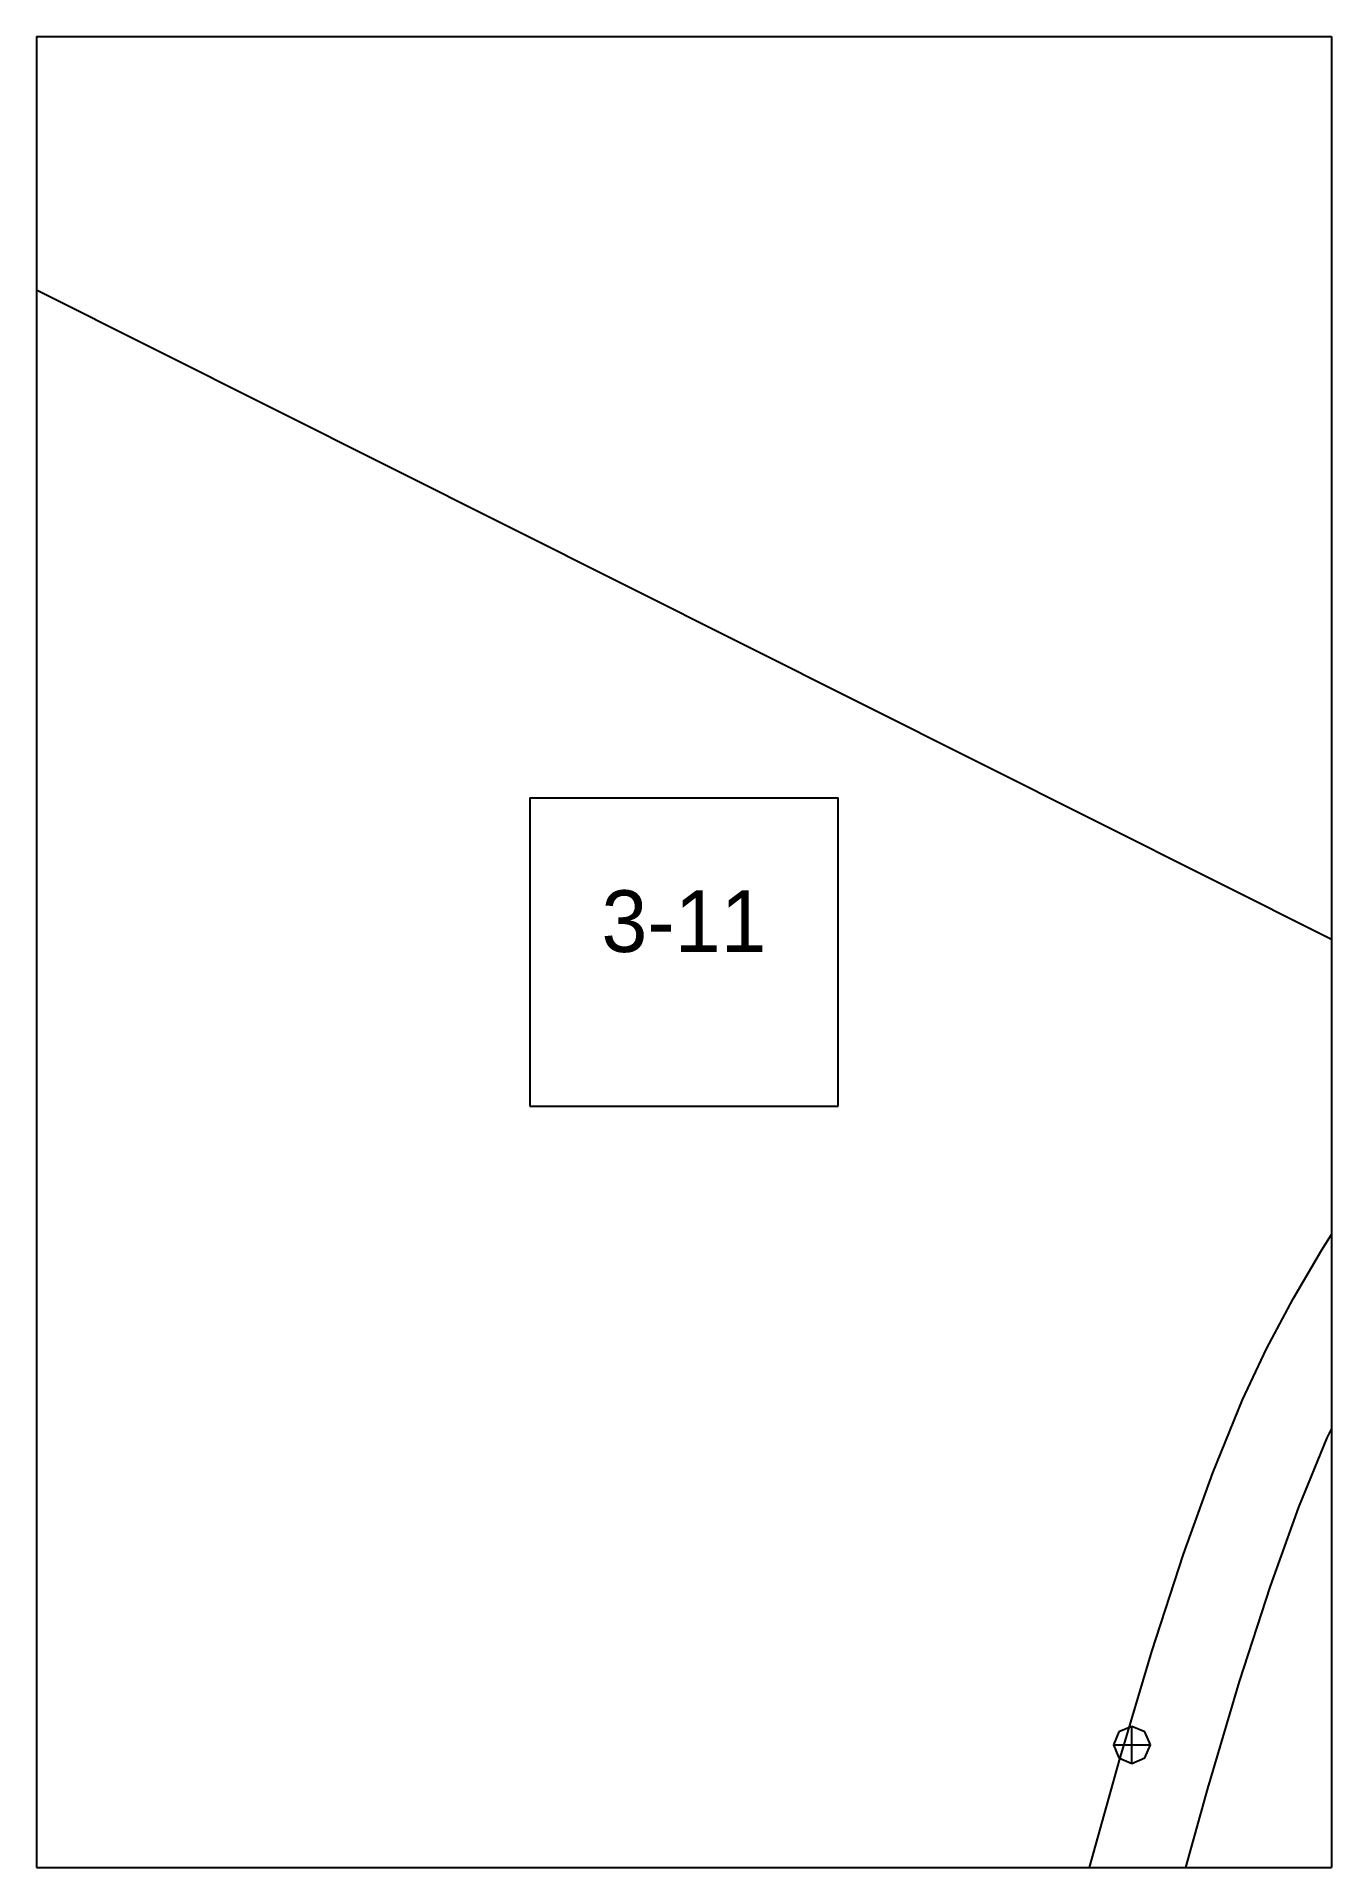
# Paper-space layout 'Plan 3-11' of a CAD drawing. Header units: metres, sheet in millimetres. Extents: x 0 to 210, y 0 to 297.
# The model-space entities are those that its viewports show. They can reach past a viewport. Long polylines and large blocks are cut down to what shows.
import ezdxf
from ezdxf.enums import TextEntityAlignment as Align

# ---------------------------------------------------------------- set-up
doc = ezdxf.new("R2010")
doc.units = ezdxf.units.M
for name, color, linetype in [('default', 7, 'Continuous'), ('TEXTLAYER', 7, 'Continuous'), ('VIEWPORTS', 7, 'Continuous')]:
    doc.layers.add(name, color=color, linetype=linetype)

msp = doc.modelspace()

# ---------------------------------------------------------------- linework, layer by layer
at = {"color": 9}
for p, q in [((2100, -297), (2100, -594)), ((2100, -297), (2100, -594)), ((2310, -297), (2310, -594)), ((2310, -297), (2310, -594)), ((1890, -594), (2100, -594)), ((1890, -594), (2100, -594)), ((2100, -594), (2310, -594)), ((2100, -594), (2100, -891)), ((2100, -594), (2310, -594)), ((2100, -594), (2100, -891)), ((2310, -594), (2520, -594)), ((2310, -594), (2310, -891)), ((2310, -594), (2520, -594)), ((2310, -594), (2310, -891)), ((2180, -717.5), (2230, -717.5)), ((2180, -717.5), (2180, -767.5)), ((2230, -767.5), (2230, -717.5)), ((2180, -767.5), (2230, -767.5)), ((1890, -891), (2100, -891)), ((1890, -891), (2100, -891)), ((2100, -891), (2310, -891)), ((2100, -891), (2100, -1188)), ((2100, -891), (2310, -891)), ((2100, -891), (2100, -1188)), ((2310, -891), (2520, -891)), ((2310, -891), (2310, -1188)), ((2310, -891), (2520, -891)), ((2310, -891), (2310, -1188))]:
    msp.add_line(p, q, dxfattribs=at)
at = {"layer": 'default', "color": 7, "linetype": 'Continuous'}
for p, q in [((2039.06, -604.51), (2334.28, -752.6)), ((2308.43, -790.81), (2313.32, -783)), ((2303.79, -798.75), (2308.43, -790.81)), ((2299.48, -806.85), (2303.79, -798.75)), ((2295.58, -815.14), (2299.48, -806.85)), ((2309.32, -821.33), (2312.89, -813.76)), ((2290.75, -826.97), (2295.58, -815.14)), ((2304.73, -832.54), (2309.32, -821.33)), ((2286, -840.2), (2290.75, -826.97)), ((2300.11, -845.39), (2304.73, -832.54)), ((2280.88, -855.99), (2286, -840.2)), ((2295.11, -860.83), (2300.11, -845.39)), ((2275.66, -873.61), (2280.88, -855.99)), ((2289.96, -878.21), (2295.11, -860.83)), ((2275.53, -869.01), (2274.65, -871.13)), ((2277.65, -868.13), (2275.53, -869.01)), ((2277.65, -874.13), (2277.65, -868.13)), ((2279.77, -869.01), (2277.65, -868.13)), ((2280.65, -871.13), (2279.77, -869.01)), ((2274.65, -871.13), (2275.53, -873.25)), ((2274.65, -871.13), (2280.65, -871.13)), ((2279.77, -873.25), (2280.65, -871.13)), ((2270.1, -893.48), (2275.66, -873.61)), ((2275.53, -873.25), (2277.65, -874.13)), ((2277.65, -874.13), (2279.77, -873.25)), ((2284.46, -897.87), (2289.96, -878.21))]:
    msp.add_line(p, q, dxfattribs=at)

# ---------------------------------------------------------------- texts
at = {"layer": 'TEXTLAYER', "color": 1}
msp.add_text('3-11', height=10, dxfattribs=at).set_placement((2205, -742.5), align=Align.CENTER)

psp = doc.layouts.new('Plan 3-11')

# ---------------------------------------------------------------- viewports
at = {"layer": 'VIEWPORTS'}
psp.add_viewport(center=(105, 148.5), size=(210, 297), view_center_point=(2205, -742.5), view_height=297, dxfattribs=at)

doc.saveas('drawing.dxf')
